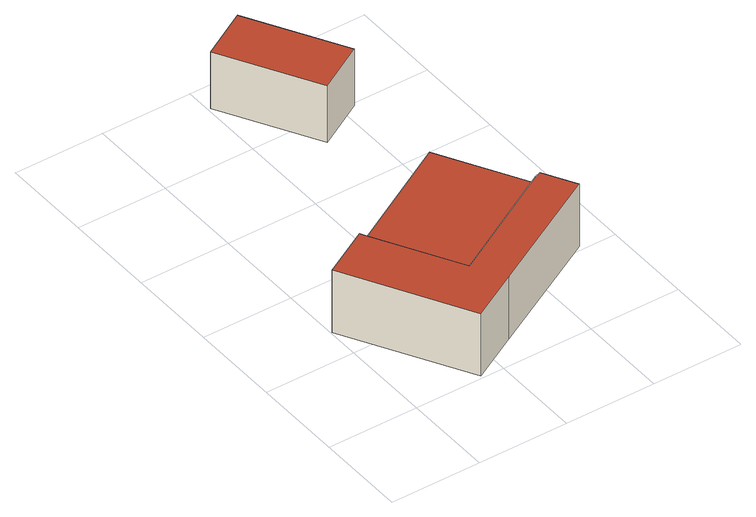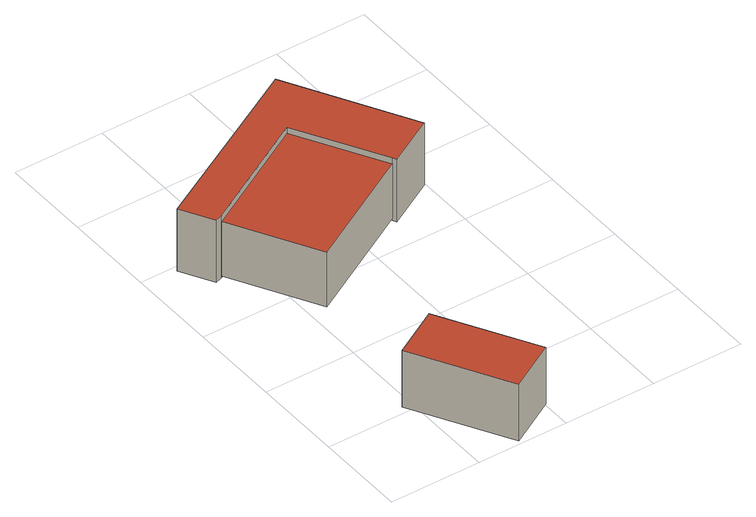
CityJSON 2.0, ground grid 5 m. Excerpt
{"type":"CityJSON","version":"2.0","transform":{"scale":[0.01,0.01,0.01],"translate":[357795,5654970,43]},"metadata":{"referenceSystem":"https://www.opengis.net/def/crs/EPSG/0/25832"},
"CityObjects":{
"building1":{"type":"Building","attributes":{"Geometrietyp2DReferenz":"3000","Gemeindeschluessel":"05316000","function":"51009_1610","roofType":"1000","measuredHeight":3.72},"geometry":[{"type":"Solid","lod":"2","boundaries":[[[[0,1,2,3]],[[4,5,1,0]],[[6,7,5,4]],[[8,9,7,6]],[[10,11,9,8]],[[12,13,11,10]],[[14,15,13,12]],[[16,17,15,14]],[[3,2,17,16]],[[14,12,10,8,6,4,0,3,16]],[[1,5,7,9,11,13,15,17,2]]]],"semantics":{"surfaces":[{"type":"WallSurface"},{"type":"RoofSurface"},{"type":"GroundSurface"}],"values":[[0,0,0,0,0,0,0,0,0,1,2]]}}]},
"building2":{"type":"Building","attributes":{"Geometrietyp2DReferenz":"3000","Gemeindeschluessel":"05316000","function":"31001_2100","roofType":"1000","measuredHeight":3.26},"address":[{"country":"Germany","locality":"Leverkusen","thoroughfareNumber":"11","thoroughfareName":"Rheinallee"}],"geometry":[{"type":"Solid","lod":"2","boundaries":[[[[18,19,20,21]],[[22,23,19,18]],[[24,25,23,22]],[[21,20,25,24]],[[22,18,21,24]],[[19,23,25,20]]]],"semantics":{"surfaces":[{"type":"WallSurface"},{"type":"RoofSurface"},{"type":"GroundSurface"}],"values":[[0,0,0,0,1,2]]}}]},
"building3":{"type":"Building","attributes":{"Geometrietyp2DReferenz":"3000","Gemeindeschluessel":"05316000","function":"31001_2100","roofType":"1000","measuredHeight":3.38},"address":[{"country":"Germany","locality":"Leverkusen","thoroughfareNumber":"43y","thoroughfareName":"CHEMPARK"}],"geometry":[{"type":"Solid","lod":"2","boundaries":[[[[26,27,28,29]],[[30,31,27,26]],[[32,33,31,30]],[[29,28,33,32]],[[30,26,29,32]],[[27,31,33,28]]]],"semantics":{"surfaces":[{"type":"WallSurface"},{"type":"RoofSurface"},{"type":"GroundSurface"}],"values":[[0,0,0,0,1,2]]}}]}
},
"vertices":[
[280,808,411],[280,808,39],[269,829,39],[269,829,411],[546,336,411],[546,336,39],[1176,690,411],[1176,690,39],[1215,704,411],[1215,704,39],[1314,528,411],[1314,528,39],[646,162,411],[646,162,39],[381,16,411],[381,16,39],[8,684,411],[8,684,39],
[1176,690,377],[1176,690,51],[910,1162,51],[910,1162,377],[546,336,377],[546,336,51],[280,808,377],[280,808,51],
[1061,1970,392],[1061,1970,54],[765,2491,54],[765,2491,392],[800,1822,392],[800,1822,54],[504,2343,392],[504,2343,54]
]}
